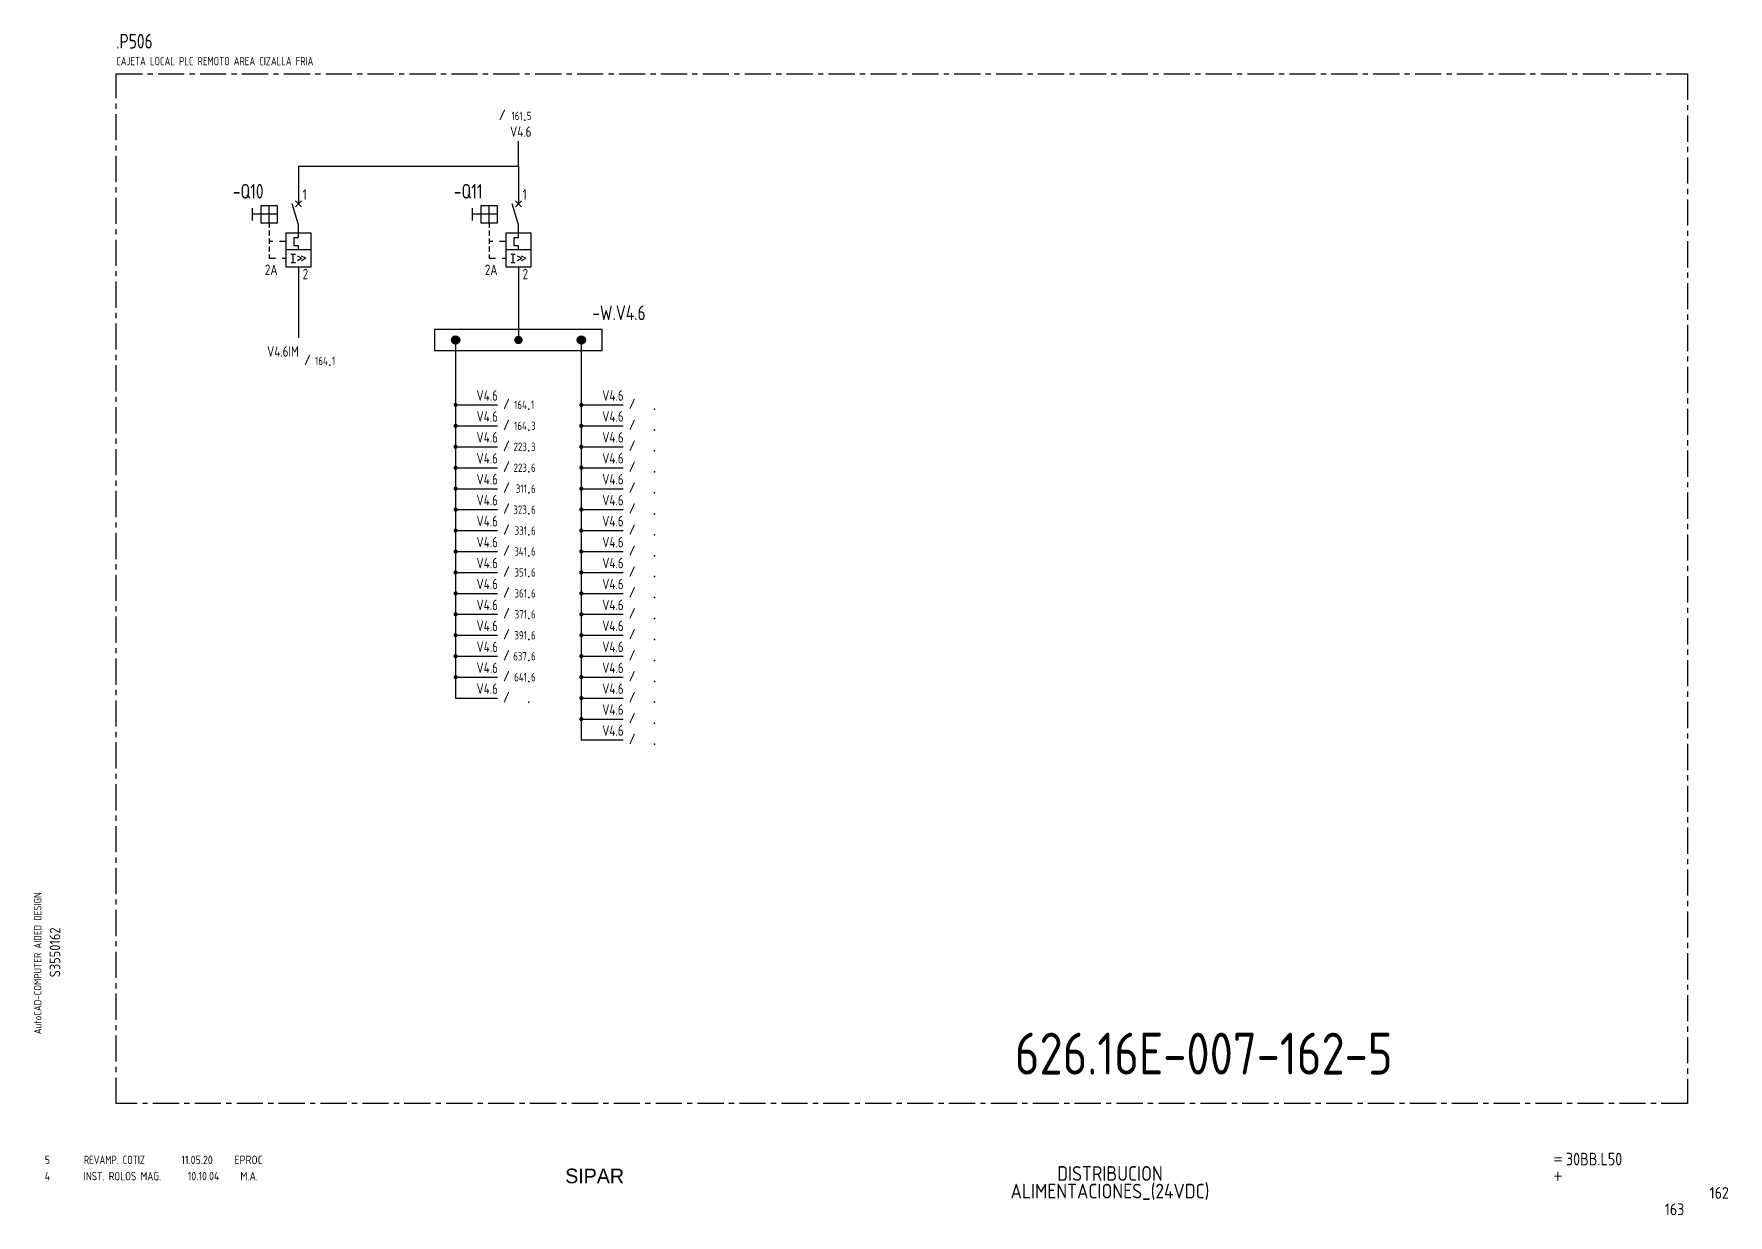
# Model space of a CAD drawing. Extents: x 10 to 414, y 6 to 288.
import ezdxf
from ezdxf.enums import TextEntityAlignment as Align

# ---------------------------------------------------------------- set-up
doc = ezdxf.new("R2010")
doc.units = 0
doc.header["$LTSCALE"] = 5
doc.header["$MEASUREMENT"] = 0
doc.header["$PDSIZE"] = -2
for name, pattern in [('CENTER', [2, 1.25, -0.25, 0.25, -0.25]), ('DASHED', [0.75, 0.5, -0.25]), ('HIDDEN', [0.38, 0.25, -0.13]), ('HIDDEN1', [0.62, 0.31, -0.31])]:
    doc.linetypes.add(name, pattern=pattern)
doc.layers.get('0').update_dxf_attribs({"linetype": 'CONTINUOUS'})
doc.layers.add('CART', color=7, linetype='CONTINUOUS')
doc.styles.add('DIN', font='DIN.shx', dxfattribs={"width": 0.85})
doc.styles.add('ISO', font='DIN', dxfattribs={"width": 0.8})
doc.styles.add('N', font='ROMANS', dxfattribs={"width": 0.85, "height": 3})
doc.styles.add('SIMPLEX', font='SIMPLEX', dxfattribs={"width": 0.85})
doc.styles.add('X', font='UNIV.SHX', dxfattribs={"height": 3.5})

# ---------------------------------------------------------------- blocks, each defined once
blk = doc.blocks.new('NOTA')
at = {"color": 5, "linetype": 'Continuous'}
blk.add_line((0, 0), (0, 0), dxfattribs=at)
at = {"color": 3, "style": 'DIN', "width": 0.8}
blk.add_attdef('NOME', text='', height=3.5, dxfattribs=at).set_placement((0, 0), align=Align.MIDDLE)
at = {"color": 7, "style": 'SIMPLEX', "flags": 9}
for tag, p in [('TIPO', (-2.04, -5.14)), ('QUADRO', (-2.04, -7.64))]:
    blk.add_attdef(tag, p, '', height=1, dxfattribs=at)
blk = doc.blocks.new('CEI1076')
blk.add_point((-3.5, -1))
at = {"style": 'ISO'}
blk.add_text('/', height=2.5, dxfattribs=at).set_placement((-8, -1), align=Align.RIGHT)
for tag, height, style, flags, p in [('FG', 2, 'ISO', 8, (-4, -1)), ('#LINEA', 2.5, 'SIMPLEX', 1, (13.5, -4))]:
    blk.add_attdef(tag, text='', height=height, dxfattribs=dict(style=style, flags=flags)).set_placement(p, align=Align.RIGHT)
for tag, p, height, style, flags in [('CAT', (-3, -1), 2, 'ISO', 8), ('PRES', (2.5, -8.5), 2.5, 'SIMPLEX', 9)]:
    blk.add_attdef(tag, p, '', height=height, dxfattribs=dict(style=style, flags=flags))
at = {"color": 7, "linetype": 'Continuous', "style": 'ISO'}
blk.add_attdef('NOME', (3.5, 1), '', height=2.5, dxfattribs=at)
blk = doc.blocks.new('BOX')
at = {"color": 3, "style": 'ISO', "width": 0.8}
blk.add_attdef('BOX', (0, 6), '', height=3.5, dxfattribs=at)
at = {"color": 7, "style": 'ISO', "width": 0.8}
blk.add_attdef('DESC', (0, 2), '', height=2, dxfattribs=at)
blk = doc.blocks.new('X')
at = {"color": 7, "linetype": 'DASHED'}
for p, q in [((0.73, 0.73), (-0.73, -0.73)), ((-0.73, 0.73), (0.73, -0.73))]:
    blk.add_line(p, q, dxfattribs=at)

msp = doc.modelspace()

# ---------------------------------------------------------------- linework, layer by layer
at = {"color": 3, "linetype": 'CENTER'}
for p, q in [((29.32, 32.29), (29.32, 278.17)), ((29.32, 278.17), (404.32, 278.17)), ((404.32, 278.17), (404.32, 32.29)), ((404.32, 32.29), (29.32, 32.29))]:
    msp.add_line(p, q, dxfattribs=at)
for p, q in [((125.32, 256.09), (125.32, 262.09)), ((72.82, 256.09), (72.82, 247.09)), ((125.32, 256.09), (125.32, 247.09)), ((72.82, 242.09), (71.32, 247.09)), ((125.32, 242.09), (123.82, 247.09)), ((61.82, 243.09), (61.82, 246.09)), ((67.82, 244.59), (61.82, 244.59)), ((67.82, 246.59), (63.82, 246.59)), ((63.82, 246.59), (63.82, 242.59)), ((65.82, 242.59), (65.82, 246.59)), ((67.82, 242.59), (67.82, 246.59)), ((114.32, 243.09), (114.32, 246.09)), ((120.32, 244.59), (114.32, 244.59)), ((120.32, 246.59), (116.32, 246.59)), ((116.32, 246.59), (116.32, 242.59)), ((118.32, 242.59), (118.32, 246.59)), ((120.32, 242.59), (120.32, 246.59)), ((63.82, 242.59), (67.82, 242.59)), ((75.82, 240.09), (69.82, 240.09)), ((69.82, 240.09), (69.82, 232.09)), ((71.82, 237.09), (71.82, 239.09)), ((71.82, 239.09), (72.82, 239.09)), ((72.82, 239.09), (72.82, 242.09)), ((75.82, 232.09), (75.82, 240.09)), ((116.32, 242.59), (120.32, 242.59)), ((128.32, 240.09), (122.32, 240.09)), ((122.32, 240.09), (122.32, 232.09)), ((124.32, 237.09), (124.32, 239.09)), ((124.32, 239.09), (125.32, 239.09)), ((125.32, 239.09), (125.32, 242.09)), ((128.32, 232.09), (128.32, 240.09)), ((75.82, 236.09), (69.82, 236.09)), ((71.07, 235.09), (72.07, 235.09)), ((71.57, 233.09), (71.57, 235.09)), ((72.82, 237.09), (71.82, 237.09)), ((73.57, 234.09), (72.57, 234.59)), ((72.82, 236.09), (72.82, 237.09)), ((74.57, 234.09), (73.57, 234.59)), ((128.32, 236.09), (122.32, 236.09)), ((123.57, 235.09), (124.57, 235.09)), ((124.07, 233.09), (124.07, 235.09)), ((125.32, 237.09), (124.32, 237.09)), ((126.07, 234.09), (125.07, 234.59)), ((125.32, 236.09), (125.32, 237.09)), ((127.07, 234.09), (126.07, 234.59)), ((69.82, 232.09), (75.82, 232.09)), ((71.07, 233.09), (72.07, 233.09)), ((72.57, 233.59), (73.57, 234.09)), ((72.82, 232.09), (72.82, 215.09)), ((73.57, 233.59), (74.57, 234.09)), ((122.32, 232.09), (128.32, 232.09)), ((123.57, 233.09), (124.57, 233.09)), ((125.07, 233.59), (126.07, 234.09)), ((125.32, 232.09), (125.32, 215.09)), ((126.07, 233.59), (127.07, 234.09)), ((110.32, 214.09), (110.32, 129.09)), ((140.32, 214.09), (140.32, 119.09)), ((110.32, 199.09), (120.32, 199.09)), ((140.32, 199.09), (150.32, 199.09)), ((110.32, 194.09), (120.32, 194.09)), ((140.32, 194.09), (150.32, 194.09)), ((110.32, 189.09), (120.32, 189.09)), ((140.32, 189.09), (150.32, 189.09)), ((110.32, 184.09), (120.32, 184.09)), ((140.32, 184.09), (150.32, 184.09)), ((110.32, 179.09), (120.32, 179.09)), ((140.32, 179.09), (150.32, 179.09)), ((110.32, 174.09), (120.32, 174.09)), ((140.32, 174.09), (150.32, 174.09)), ((110.32, 169.09), (120.32, 169.09)), ((140.32, 169.09), (150.32, 169.09)), ((110.32, 164.09), (120.32, 164.09)), ((140.32, 164.09), (150.32, 164.09)), ((110.32, 159.09), (120.32, 159.09)), ((140.32, 159.09), (150.32, 159.09)), ((110.32, 154.09), (120.32, 154.09)), ((140.32, 154.09), (150.32, 154.09)), ((110.32, 149.09), (120.32, 149.09)), ((140.32, 149.09), (150.32, 149.09)), ((110.32, 144.09), (120.32, 144.09)), ((140.32, 144.09), (150.32, 144.09)), ((110.32, 139.09), (120.32, 139.09)), ((140.32, 139.09), (150.32, 139.09)), ((110.32, 134.09), (120.32, 134.09)), ((140.32, 134.09), (150.32, 134.09)), ((110.32, 129.09), (120.32, 129.09)), ((140.32, 129.09), (150.32, 129.09)), ((140.32, 124.09), (150.32, 124.09)), ((140.32, 119.09), (150.32, 119.09))]:
    msp.add_line(p, q)
at = {"linetype": 'Continuous'}
msp.add_line((72.82, 256.09), (125.32, 256.09), dxfattribs=at)
at = {"linetype": 'HIDDEN'}
for p, q in [((65.82, 242.59), (65.82, 234.09)), ((118.32, 242.59), (118.32, 234.09))]:
    msp.add_line(p, q, dxfattribs=at)
at = {"linetype": 'HIDDEN1'}
for p, q in [((69.82, 238.09), (65.82, 238.09)), ((122.32, 238.09), (118.32, 238.09)), ((65.82, 234.09), (69.82, 234.09)), ((118.32, 234.09), (122.32, 234.09))]:
    msp.add_line(p, q, dxfattribs=at)
at = {"color": 4}
for p, q in [((145.32, 217.09), (105.32, 217.09)), ((105.32, 217.09), (105.32, 212.09)), ((145.32, 212.09), (145.32, 217.09)), ((105.32, 212.09), (145.32, 212.09))]:
    msp.add_line(p, q, dxfattribs=at)
for points, const_width in [([(109.82, 214.59, 1), (110.82, 214.59, 1)], 1), ([(124.82, 214.59, 1), (125.82, 214.59, 1)], 1), ([(139.82, 214.59, 1), (140.82, 214.59, 1)], 1), ([(110.07, 199.09, 1), (110.57, 199.09, 1)], 0.5), ([(140.07, 199.09, 1), (140.57, 199.09, 1)], 0.5), ([(110.07, 194.09, 1), (110.57, 194.09, 1)], 0.5), ([(140.07, 194.09, 1), (140.57, 194.09, 1)], 0.5), ([(110.07, 189.09, 1), (110.57, 189.09, 1)], 0.5), ([(140.07, 189.09, 1), (140.57, 189.09, 1)], 0.5), ([(110.07, 184.09, 1), (110.57, 184.09, 1)], 0.5), ([(140.07, 184.09, 1), (140.57, 184.09, 1)], 0.5), ([(110.07, 179.09, 1), (110.57, 179.09, 1)], 0.5), ([(140.07, 179.09, 1), (140.57, 179.09, 1)], 0.5), ([(110.07, 174.09, 1), (110.57, 174.09, 1)], 0.5), ([(140.07, 174.09, 1), (140.57, 174.09, 1)], 0.5), ([(110.07, 169.09, 1), (110.57, 169.09, 1)], 0.5), ([(140.07, 169.09, 1), (140.57, 169.09, 1)], 0.5), ([(110.07, 164.09, 1), (110.57, 164.09, 1)], 0.5), ([(140.07, 164.09, 1), (140.57, 164.09, 1)], 0.5), ([(110.07, 159.09, 1), (110.57, 159.09, 1)], 0.5), ([(140.07, 159.09, 1), (140.57, 159.09, 1)], 0.5), ([(110.07, 154.09, 1), (110.57, 154.09, 1)], 0.5), ([(140.07, 154.09, 1), (140.57, 154.09, 1)], 0.5), ([(110.07, 149.09, 1), (110.57, 149.09, 1)], 0.5), ([(140.07, 149.09, 1), (140.57, 149.09, 1)], 0.5), ([(110.07, 144.09, 1), (110.57, 144.09, 1)], 0.5), ([(140.07, 144.09, 1), (140.57, 144.09, 1)], 0.5), ([(110.07, 139.09, 1), (110.57, 139.09, 1)], 0.5), ([(140.07, 139.09, 1), (140.57, 139.09, 1)], 0.5), ([(110.07, 134.09, 1), (110.57, 134.09, 1)], 0.5), ([(140.07, 134.09, 1), (140.57, 134.09, 1)], 0.5), ([(140.07, 129.09, 1), (140.57, 129.09, 1)], 0.5), ([(140.07, 124.09, 1), (140.57, 124.09, 1)], 0.5)]:
    msp.add_lwpolyline(points, format="xyb", close=True, dxfattribs=dict(const_width=const_width))
for centre in [(110.32, 214.59), (140.32, 214.59)]:
    msp.add_circle(centre, 1)

# ---------------------------------------------------------------- block references
for name, p, values in [('BOX', (29.32, 278.17), {'BOX': '.P506', 'DESC': 'CAJETA LOCAL PLC REMOTO AREA CIZALLA FRIA'}), ('NOTA', (60.82, 250.09), {'NOME': '-Q10'}), ('NOTA', (113.32, 250.09), {'NOME': '-Q11'}), ('NOTA', (149.32, 221.09), {'NOME': '-W.V4.6'})]:
    msp.add_blockref(name, p).add_auto_attribs(values)
ref = msp.add_blockref('CEI1076', (130.32, 268.09))
ref.add_attrib('NOME', 'V4.6', (123.32, 263.09), dxfattribs={"color": 7, "linetype": 'Continuous', "height": 2.5, "style": 'DIN', "width": 0.8})
ref.add_attrib('FG', '161', dxfattribs={"height": 2, "style": 'DIN', "width": 0.8, "flags": 8}).set_placement((126.32, 267.09), align=Align.RIGHT)
ref.add_attrib('CAT', '5', (127.32, 267.09), dxfattribs={"height": 2, "style": 'DIN', "width": 0.8, "flags": 8})
at = {"linetype": 'Continuous'}
for p in [(72.82, 247.09), (125.32, 247.09)]:
    msp.add_blockref('X', p, dxfattribs=at)
ref = msp.add_blockref('CEI1076', (83.82, 209.6))
ref.add_attrib('NOME', 'V4.6IM', (65.32, 210.6), dxfattribs={"color": 7, "linetype": 'Continuous', "height": 2.5, "style": 'DIN', "width": 0.8})
ref.add_attrib('FG', '164', dxfattribs={"height": 2, "style": 'DIN', "width": 0.8, "flags": 8}).set_placement((79.82, 208.6), align=Align.RIGHT)
ref.add_attrib('CAT', '1', (80.82, 208.6), dxfattribs={"height": 2, "style": 'DIN', "width": 0.8, "flags": 8})
ref = msp.add_blockref('CEI1076', (131.32, 199.09))
ref.add_attrib('NOME', 'V4.6', (115.32, 200.09), dxfattribs={"color": 7, "linetype": 'Continuous', "height": 2.5, "style": 'DIN', "width": 0.8})
ref.add_attrib('FG', '164', dxfattribs={"height": 2, "style": 'DIN', "width": 0.8, "flags": 8}).set_placement((127.32, 198.09), align=Align.RIGHT)
ref.add_attrib('CAT', '1', (128.32, 198.09), dxfattribs={"height": 2, "style": 'DIN', "width": 0.8, "flags": 8})
ref = msp.add_blockref('CEI1076', (161.32, 199.09))
ref.add_attrib('NOME', 'V4.6', (145.32, 200.09), dxfattribs={"color": 7, "linetype": 'Continuous', "height": 2.5, "style": 'DIN', "width": 0.8})
ref = msp.add_blockref('CEI1076', (131.32, 194.09))
ref.add_attrib('NOME', 'V4.6', (115.32, 195.09), dxfattribs={"color": 7, "linetype": 'Continuous', "height": 2.5, "style": 'DIN', "width": 0.8})
ref.add_attrib('FG', '164', dxfattribs={"height": 2, "style": 'DIN', "width": 0.8, "flags": 8}).set_placement((127.32, 193.09), align=Align.RIGHT)
ref.add_attrib('CAT', '3', (128.32, 193.09), dxfattribs={"height": 2, "style": 'DIN', "width": 0.8, "flags": 8})
ref = msp.add_blockref('CEI1076', (161.32, 194.09))
ref.add_attrib('NOME', 'V4.6', (145.32, 195.09), dxfattribs={"color": 7, "linetype": 'Continuous', "height": 2.5, "style": 'DIN', "width": 0.8})
ref = msp.add_blockref('CEI1076', (131.32, 189.09))
ref.add_attrib('NOME', 'V4.6', (115.32, 190.09), dxfattribs={"color": 7, "linetype": 'Continuous', "height": 2.5, "style": 'DIN', "width": 0.8})
ref.add_attrib('FG', '223', dxfattribs={"height": 2, "style": 'DIN', "width": 0.8, "flags": 8}).set_placement((127.32, 188.09), align=Align.RIGHT)
ref.add_attrib('CAT', '3', (128.32, 188.09), dxfattribs={"height": 2, "style": 'DIN', "width": 0.8, "flags": 8})
ref = msp.add_blockref('CEI1076', (161.32, 189.09))
ref.add_attrib('NOME', 'V4.6', (145.32, 190.09), dxfattribs={"color": 7, "linetype": 'Continuous', "height": 2.5, "style": 'DIN', "width": 0.8})
ref = msp.add_blockref('CEI1076', (131.32, 184.09))
ref.add_attrib('NOME', 'V4.6', (115.32, 185.09), dxfattribs={"color": 7, "linetype": 'Continuous', "height": 2.5, "style": 'DIN', "width": 0.8})
ref.add_attrib('FG', '223', dxfattribs={"height": 2, "style": 'DIN', "width": 0.8, "flags": 8}).set_placement((127.32, 183.09), align=Align.RIGHT)
ref.add_attrib('CAT', '6', (128.32, 183.09), dxfattribs={"height": 2, "style": 'DIN', "width": 0.8, "flags": 8})
ref = msp.add_blockref('CEI1076', (161.32, 184.09))
ref.add_attrib('NOME', 'V4.6', (145.32, 185.09), dxfattribs={"color": 7, "linetype": 'Continuous', "height": 2.5, "style": 'DIN', "width": 0.8})
ref = msp.add_blockref('CEI1076', (131.32, 179.09))
ref.add_attrib('NOME', 'V4.6', (115.32, 180.09), dxfattribs={"color": 7, "linetype": 'Continuous', "height": 2.5, "style": 'DIN', "width": 0.8})
ref.add_attrib('FG', '311', dxfattribs={"height": 2, "style": 'DIN', "width": 0.8, "flags": 8}).set_placement((127.32, 178.09), align=Align.RIGHT)
ref.add_attrib('CAT', '6', (128.32, 178.09), dxfattribs={"height": 2, "style": 'DIN', "width": 0.8, "flags": 8})
ref = msp.add_blockref('CEI1076', (161.32, 179.09))
ref.add_attrib('NOME', 'V4.6', (145.32, 180.09), dxfattribs={"color": 7, "linetype": 'Continuous', "height": 2.5, "style": 'DIN', "width": 0.8})
ref = msp.add_blockref('CEI1076', (131.32, 174.09))
ref.add_attrib('NOME', 'V4.6', (115.32, 175.09), dxfattribs={"color": 7, "linetype": 'Continuous', "height": 2.5, "style": 'DIN', "width": 0.8})
ref.add_attrib('FG', '323', dxfattribs={"height": 2, "style": 'DIN', "width": 0.8, "flags": 8}).set_placement((127.32, 173.09), align=Align.RIGHT)
ref.add_attrib('CAT', '6', (128.32, 173.09), dxfattribs={"height": 2, "style": 'DIN', "width": 0.8, "flags": 8})
ref = msp.add_blockref('CEI1076', (161.32, 174.09))
ref.add_attrib('NOME', 'V4.6', (145.32, 175.09), dxfattribs={"color": 7, "linetype": 'Continuous', "height": 2.5, "style": 'DIN', "width": 0.8})
ref = msp.add_blockref('CEI1076', (131.32, 169.09))
ref.add_attrib('NOME', 'V4.6', (115.32, 170.09), dxfattribs={"color": 7, "linetype": 'Continuous', "height": 2.5, "style": 'DIN', "width": 0.8})
ref.add_attrib('FG', '331', dxfattribs={"height": 2, "style": 'DIN', "width": 0.8, "flags": 8}).set_placement((127.32, 168.09), align=Align.RIGHT)
ref.add_attrib('CAT', '6', (128.32, 168.09), dxfattribs={"height": 2, "style": 'DIN', "width": 0.8, "flags": 8})
ref = msp.add_blockref('CEI1076', (161.32, 169.09))
ref.add_attrib('NOME', 'V4.6', (145.32, 170.09), dxfattribs={"color": 7, "linetype": 'Continuous', "height": 2.5, "style": 'DIN', "width": 0.8})
ref = msp.add_blockref('CEI1076', (131.32, 164.09))
ref.add_attrib('NOME', 'V4.6', (115.32, 165.09), dxfattribs={"color": 7, "linetype": 'Continuous', "height": 2.5, "style": 'DIN', "width": 0.8})
ref.add_attrib('FG', '341', dxfattribs={"height": 2, "style": 'DIN', "width": 0.8, "flags": 8}).set_placement((127.32, 163.09), align=Align.RIGHT)
ref.add_attrib('CAT', '6', (128.32, 163.09), dxfattribs={"height": 2, "style": 'DIN', "width": 0.8, "flags": 8})
ref = msp.add_blockref('CEI1076', (161.32, 164.09))
ref.add_attrib('NOME', 'V4.6', (145.32, 165.09), dxfattribs={"color": 7, "linetype": 'Continuous', "height": 2.5, "style": 'DIN', "width": 0.8})
ref = msp.add_blockref('CEI1076', (131.32, 159.09))
ref.add_attrib('NOME', 'V4.6', (115.32, 160.09), dxfattribs={"color": 7, "linetype": 'Continuous', "height": 2.5, "style": 'DIN', "width": 0.8})
ref.add_attrib('FG', '351', dxfattribs={"height": 2, "style": 'DIN', "width": 0.8, "flags": 8}).set_placement((127.32, 158.09), align=Align.RIGHT)
ref.add_attrib('CAT', '6', (128.32, 158.09), dxfattribs={"height": 2, "style": 'DIN', "width": 0.8, "flags": 8})
ref = msp.add_blockref('CEI1076', (161.32, 159.09))
ref.add_attrib('NOME', 'V4.6', (145.32, 160.09), dxfattribs={"color": 7, "linetype": 'Continuous', "height": 2.5, "style": 'DIN', "width": 0.8})
ref = msp.add_blockref('CEI1076', (131.32, 154.09))
ref.add_attrib('NOME', 'V4.6', (115.32, 155.09), dxfattribs={"color": 7, "linetype": 'Continuous', "height": 2.5, "style": 'DIN', "width": 0.8})
ref.add_attrib('FG', '361', dxfattribs={"height": 2, "style": 'DIN', "width": 0.8, "flags": 8}).set_placement((127.32, 153.09), align=Align.RIGHT)
ref.add_attrib('CAT', '6', (128.32, 153.09), dxfattribs={"height": 2, "style": 'DIN', "width": 0.8, "flags": 8})
ref = msp.add_blockref('CEI1076', (161.32, 154.09))
ref.add_attrib('NOME', 'V4.6', (145.32, 155.09), dxfattribs={"color": 7, "linetype": 'Continuous', "height": 2.5, "style": 'DIN', "width": 0.8})
ref = msp.add_blockref('CEI1076', (131.32, 149.09))
ref.add_attrib('NOME', 'V4.6', (115.32, 150.09), dxfattribs={"color": 7, "linetype": 'Continuous', "height": 2.5, "style": 'DIN', "width": 0.8})
ref.add_attrib('FG', '371', dxfattribs={"height": 2, "style": 'DIN', "width": 0.8, "flags": 8}).set_placement((127.32, 148.09), align=Align.RIGHT)
ref.add_attrib('CAT', '6', (128.32, 148.09), dxfattribs={"height": 2, "style": 'DIN', "width": 0.8, "flags": 8})
ref = msp.add_blockref('CEI1076', (161.32, 149.09))
ref.add_attrib('NOME', 'V4.6', (145.32, 150.09), dxfattribs={"color": 7, "linetype": 'Continuous', "height": 2.5, "style": 'DIN', "width": 0.8})
ref = msp.add_blockref('CEI1076', (131.32, 144.09))
ref.add_attrib('NOME', 'V4.6', (115.32, 145.09), dxfattribs={"color": 7, "linetype": 'Continuous', "height": 2.5, "style": 'DIN', "width": 0.8})
ref.add_attrib('FG', '391', dxfattribs={"height": 2, "style": 'DIN', "width": 0.8, "flags": 8}).set_placement((127.32, 143.09), align=Align.RIGHT)
ref.add_attrib('CAT', '6', (128.32, 143.09), dxfattribs={"height": 2, "style": 'DIN', "width": 0.8, "flags": 8})
ref = msp.add_blockref('CEI1076', (161.32, 144.09))
ref.add_attrib('NOME', 'V4.6', (145.32, 145.09), dxfattribs={"color": 7, "linetype": 'Continuous', "height": 2.5, "style": 'DIN', "width": 0.8})
ref = msp.add_blockref('CEI1076', (131.32, 139.09))
ref.add_attrib('NOME', 'V4.6', (115.32, 140.09), dxfattribs={"color": 7, "linetype": 'Continuous', "height": 2.5, "style": 'DIN', "width": 0.8})
ref.add_attrib('FG', '637', dxfattribs={"height": 2, "style": 'DIN', "width": 0.8, "flags": 8}).set_placement((127.32, 138.09), align=Align.RIGHT)
ref.add_attrib('CAT', '6', (128.32, 138.09), dxfattribs={"height": 2, "style": 'DIN', "width": 0.8, "flags": 8})
ref = msp.add_blockref('CEI1076', (161.32, 139.09))
ref.add_attrib('NOME', 'V4.6', (145.32, 140.09), dxfattribs={"color": 7, "linetype": 'Continuous', "height": 2.5, "style": 'DIN', "width": 0.8})
ref = msp.add_blockref('CEI1076', (131.32, 134.09))
ref.add_attrib('NOME', 'V4.6', (115.32, 135.09), dxfattribs={"color": 7, "linetype": 'Continuous', "height": 2.5, "style": 'DIN', "width": 0.8})
ref.add_attrib('FG', '641', dxfattribs={"height": 2, "style": 'DIN', "width": 0.8, "flags": 8}).set_placement((127.32, 133.09), align=Align.RIGHT)
ref.add_attrib('CAT', '6', (128.32, 133.09), dxfattribs={"height": 2, "style": 'DIN', "width": 0.8, "flags": 8})
ref = msp.add_blockref('CEI1076', (161.32, 134.09))
ref.add_attrib('NOME', 'V4.6', (145.32, 135.09), dxfattribs={"color": 7, "linetype": 'Continuous', "height": 2.5, "style": 'DIN', "width": 0.8})
ref = msp.add_blockref('CEI1076', (131.32, 129.09))
ref.add_attrib('NOME', 'V4.6', (115.32, 130.09), dxfattribs={"color": 7, "linetype": 'Continuous', "height": 2.5, "style": 'DIN', "width": 0.8})
ref = msp.add_blockref('CEI1076', (161.32, 129.09))
ref.add_attrib('NOME', 'V4.6', (145.32, 130.09), dxfattribs={"color": 7, "linetype": 'Continuous', "height": 2.5, "style": 'DIN', "width": 0.8})
ref = msp.add_blockref('CEI1076', (161.32, 124.09))
ref.add_attrib('NOME', 'V4.6', (145.32, 125.09), dxfattribs={"color": 7, "linetype": 'Continuous', "height": 2.5, "style": 'DIN', "width": 0.8})
ref = msp.add_blockref('CEI1076', (161.32, 119.09))
ref.add_attrib('NOME', 'V4.6', (145.32, 120.09), dxfattribs={"color": 7, "linetype": 'Continuous', "height": 2.5, "style": 'DIN', "width": 0.8})

# ---------------------------------------------------------------- texts
at = {"style": 'ISO', "width": 0.8}
for s, p in [('1', (73.82, 248.09)), ('1', (126.32, 248.09)), ('2', (73.82, 229.09)), ('2', (126.32, 229.09))]:
    msp.add_text(s, height=2.5, dxfattribs=at).set_placement(p)
for p in [(67.82, 230.09), (120.32, 230.09)]:
    msp.add_text('2A', height=2.5, dxfattribs=at).set_placement(p, align=Align.RIGHT)
at = {"color": 3, "style": 'DIN'}
for s, width, p in [('5', 0.9, (12.27, 17.84)), ('REVAMP. COTIZ', 0.8, (21.59, 17.84)), ('11.05.20', 0.9, (44.86, 17.84)), ('EPROC', 0.9, (57.54, 17.84)), ('4', 0.9, (12.24, 13.96)), ('INST. ROLOS MAG.', 0.85, (21.55, 13.96)), ('10.10.04', 0.9, (46.38, 13.96)), ('M.A.', 0.9, (58.95, 13.96))]:
    msp.add_text(s, height=2, dxfattribs=dict(at, width=width)).set_placement(p)
at = {"color": 2, "insert": (243.8, 49.21), "char_height": 10, "width": 111.0411, "attachment_point": 1, "style": 'DIN'}
msp.add_mtext('626.16E-007-162-5', dxfattribs=at)
at = {"layer": 'CART', "color": 1, "style": 'DIN', "width": 0.9}
msp.add_text('AutoCAD-COMPUTER AIDED DESIGN', height=1.8, rotation=90, dxfattribs=at).set_placement((11.47, 48.84))
at = {"layer": 'CART', "color": 3, "style": 'N', "width": 0.85}
for s, p in [('=', (372.24, 17.91)), ('+', (372.24, 13.87))]:
    msp.add_text(s, height=2.5, dxfattribs=at).set_placement(p)
at = {"layer": 'CART', "color": 3, "style": 'DIN', "width": 0.9, "flags": 1}
msp.add_attdef('S3550162', text='', height=2.5, rotation=90, dxfattribs=at).set_placement((15.95, 68.38), align=Align.CENTER)
at = {"layer": 'CART', "color": 3, "style": 'DIN', "width": 0.85}
msp.add_attdef('30BB.L50', text='', height=3, dxfattribs=at).set_placement((375.33, 16.63), align=Align.BOTTOM_LEFT)
at = {"layer": 'CART', "color": 6, "style": 'X', "flags": 1}
msp.add_attdef('SIPAR', text='', height=3.5, dxfattribs=at).set_placement((143.5, 15), align=Align.MIDDLE)
at = {"layer": 'CART', "color": 2, "style": 'DIN', "width": 0.9, "flags": 1}
for tag, p in [('DISTRIBUCION', (266.5, 15.6)), ('ALIMENTACIONES_(24VDC)', (266.5, 11.39))]:
    msp.add_attdef(tag, text='', height=3.5, dxfattribs=at).set_placement(p, align=Align.MIDDLE)
msp.add_attdef('162', text='', height=2.8, dxfattribs=at).set_placement((414.2, 9.56), align=Align.RIGHT)
at = {"layer": 'CART', "color": 7, "style": 'DIN', "width": 0.9, "flags": 1}
msp.add_attdef('163', (398.93, 5.65), '', height=2.8, dxfattribs=at)

doc.saveas('drawing.dxf')
